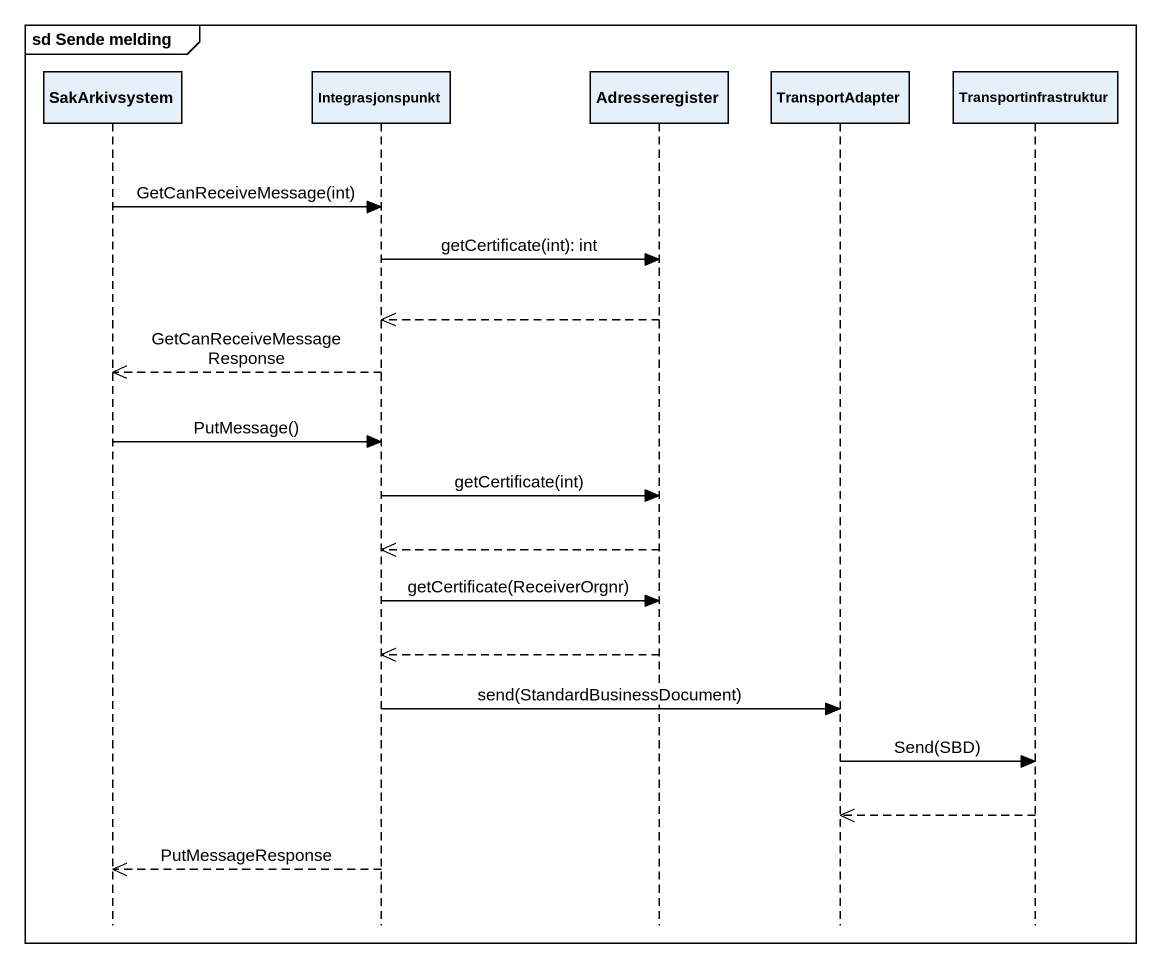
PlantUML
@startuml
mainframe sd Sende melding
hide footbox
participant SakArkivsystem
participant Integrasjonspunkt
participant Adresseregister
participant TransportAdapter
participant Transportinfrastruktur

SakArkivsystem -> Integrasjonspunkt : GetCanReceiveMessage(int)
Integrasjonspunkt -> Adresseregister : getCertificate(int): int
Adresseregister -->> Integrasjonspunkt
Integrasjonspunkt -->> SakArkivsystem : GetCanReceiveMessageResponse
SakArkivsystem -> Integrasjonspunkt : PutMessage()
Integrasjonspunkt -> Adresseregister : getCertificate(int)
Adresseregister -->> Integrasjonspunkt
Integrasjonspunkt -> Adresseregister : getCertificate(ReceiverOrgnr)
Adresseregister -->> Integrasjonspunkt
Integrasjonspunkt -> TransportAdapter : send(StandardBusinessDocument)
TransportAdapter -> Transportinfrastruktur : Send(SBD)
Transportinfrastruktur -->> TransportAdapter
Integrasjonspunkt -->> SakArkivsystem : PutMessageResponse
@enduml
